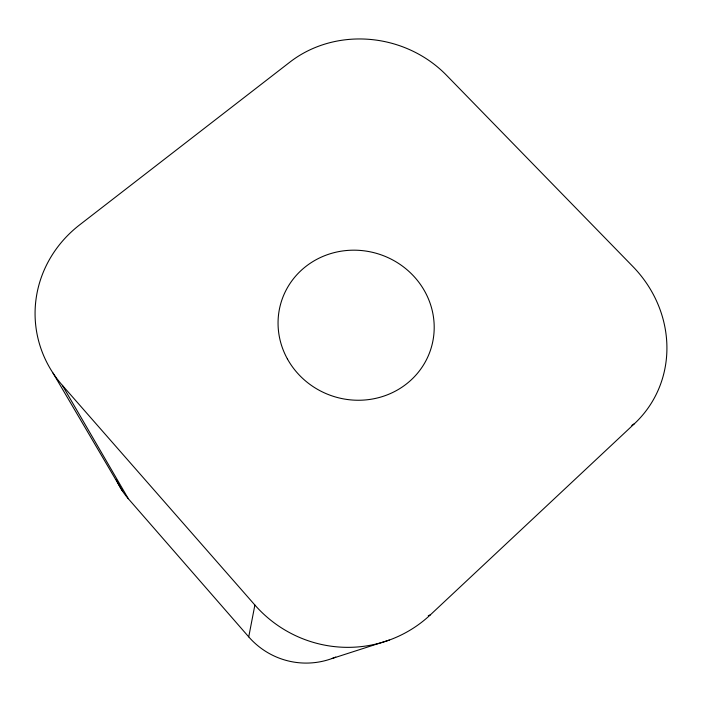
<?xml version="1.0" encoding="UTF-8"?>
<svg xmlns="http://www.w3.org/2000/svg" width="702" height="702" viewBox="0 0 702 702"><rect width="100%" height="100%" fill="white"/><g stroke="black" fill="none" stroke-linecap="round" stroke-linejoin="round"><path stroke-width="1.05" d="M335.74 657.054A77.053 76.334 85.1 0 1 248.736 636.881L254.879 605.036L62.364 385.337A119.937 113.382 -5 0 1 79.58 224.921L289.996 62.039A113.171 103.606 14.7 0 1 446.49 75.246L632.853 266.497A117.181 109.091 34.6 0 1 634.529 423.613L430.308 614.899L428.264 615.689M631.8 425.43L634.529 423.613M331.976 658.537L389.303 640.066M116.286 479.501A75.597 73.482 -13.8 0 0 128.326 498.727L248.736 636.881M53.045 373.113L122.411 490.935M62.364 385.337L128.326 498.727M430.308 614.899A122.859 121.218 44.3 0 1 254.879 605.036M287.381 358.88A78.422 74.675 17.9 0 0 422.551 366.462A78.422 74.675 17.9 0 0 358.45 250.307A78.422 74.675 17.9 0 0 287.381 358.88"/></g></svg>
